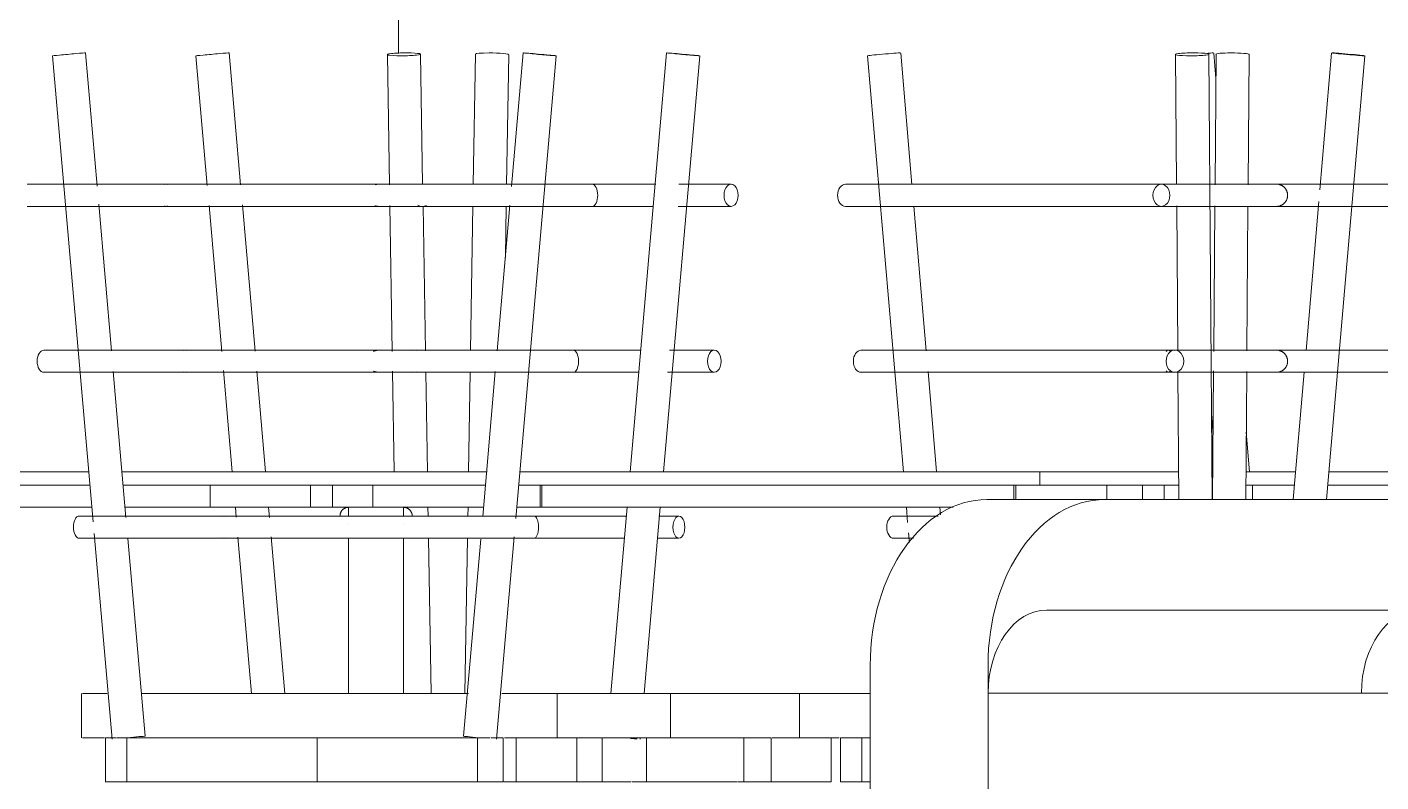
# Model space of a CAD drawing. Header units: millimetres. Extents: x -50556 to 48757, y -10837 to 15500.
# Drawn here: x -4970 to -3746, y 470 to 1152 of the extents above; entities that cross this region are included whole.
import ezdxf

# ---------------------------------------------------------------- set-up
doc = ezdxf.new("R2010")
doc.units = ezdxf.units.MM
for name, color, linetype, lineweight in [('A-GENM', 13, 'Continuous', 9), ('I-FURN-PNLS', 30, 'Continuous', 9), ('I-WALL', 2, 'Continuous', 9)]:
    doc.layers.add(name, color=color, linetype=linetype, lineweight=lineweight)

# ---------------------------------------------------------------- blocks, each defined once
blk = doc.blocks.new('Table Dining 4 Seater-Circular - 1200 mm dia-V8-Section 3')
at = {"layer": 'I-FURN-PNLS'}
for p, q in [((-4906.6, 1008.2), (-4917.1, 1128.7)), ((-4776.9, 1009.5), (-4787.3, 1128.7)), ((-4521.5, 1128.7), (-4532, 1008)), ((-4391.7, 1128.7), (-4424.7, 750)), ((-3931.6, 1127.2), (-3930.7, 1010.5)), ((-3898.6, 725), (-3901.6, 1127.5)), ((-3895, 1127.5), (-3895.9, 1009.5)), ((-3865.9, 1009.4), (-3865.1, 1127.2)), ((-4946.9, 1126.1), (-4910.2, 704.8)), ((-4817.2, 1126.1), (-4807, 1008.7)), ((-4528, 707.9), (-4491.6, 1126.1)), ((-4394.6, 750), (-4361.8, 1126.1)), ((-3900.6, 1010), (-3895.7, 1010)), ((-4893.6, 859.3), (-4905.1, 991.9)), ((-4805.4, 990.9), (-4793.9, 858.7)), ((-4763.8, 859), (-4775.3, 991.3)), ((-4533.5, 991), (-4545, 859.3)), ((-3930.5, 990.5), (-3929.6, 859.9)), ((-3896.1, 990.5), (-3897.1, 858.8)), ((-3867.1, 859.4), (-3866.1, 989.5)), ((-4880.5, 708.8), (-4892, 840.7)), ((-4792.4, 841.7), (-4784.4, 750)), ((-4754.3, 750), (-4762.2, 841)), ((-4546.6, 840.6), (-4558, 709.7)), ((-4389.5, 840), (-4390.9, 840)), ((-3929.4, 840.1), (-3928.6, 725)), ((-3897.2, 841.2), (-3898.1, 725)), ((-3868.1, 725), (-3867.2, 840.6)), ((-5254.4, 750), (-4914.6, 750)), ((-4884.4, 750), (-4705.7, 750)), ((-4705.7, 750), (-4554.1, 750)), ((-4524.3, 750), (-4055.4, 750)), ((-4054.4, 738), (-4054.4, 750)), ((-4913.5, 738), (-5254.4, 738)), ((-4705.7, 738), (-4883.4, 738)), ((-4804.4, 738), (-4804.4, 718)), ((-4713.8, 718), (-4713.8, 738)), ((-4555.1, 738), (-4705.7, 738)), ((-4693.9, 718), (-4693.9, 738)), ((-4657.2, 738), (-4657.2, 718)), ((-4055.4, 738), (-4525.3, 738)), ((-4506.1, 738), (-4506.1, 718)), ((-4504.4, 718), (-4504.4, 738)), ((-4077.9, 725), (-4077.9, 738)), ((-4076, 725), (-4076, 738)), ((-4911.1, 718), (-5232.6, 718)), ((-4803.2, 718), (-4881.3, 718)), ((-4714.3, 718), (-4804.4, 718)), ((-4791.9, 710), (-4780.6, 710)), ((-4781.6, 718), (-4780.8, 709.1)), ((-4750.7, 708.7), (-4751.5, 718)), ((-4693.9, 718), (-4713.8, 718)), ((-4657.2, 718), (-4693.9, 718)), ((-4679.3, 718), (-4679.3, 710)), ((-4557.8, 718), (-4657.2, 718)), ((-4629.5, 709.9), (-4629.5, 718)), ((-4506.1, 718), (-4526.4, 718)), ((-4132.7, 718), (-4506.1, 718)), ((-4427.5, 718), (-4442.2, 549.7)), ((-4412.1, 549.7), (-4397.4, 718)), ((-4679.2, 702.6), (-4679.3, 702.6)), ((-4629.5, 702.6), (-4629.5, 702.6)), ((-4909.3, 694.3), (-4893.1, 508.4)), ((-4863.2, 511), (-4878.8, 689.8)), ((-4779.3, 690), (-4791.9, 690)), ((-4779.3, 691), (-4766.9, 549.7)), ((-4736.8, 549.7), (-4749.2, 691.3)), ((-4679.3, 690), (-4679.3, 549.7)), ((-4629.5, 549.7), (-4629.5, 690)), ((-4559.8, 689.2), (-4575.3, 511)), ((-4545.4, 508.4), (-4529.5, 691.4)), ((-4920.7, 549.7), (-4920.7, 509.7)), ((-4919.9, 549.7), (-4897.5, 549.7)), ((-4866.8, 549.7), (-4570.8, 549.7)), ((-4540.7, 549.7), (-4491.5, 549.7)), ((-4491.5, 549.7), (-4490.7, 549.7)), ((-4491.1, 549.7), (-4388.9, 549.7)), ((-4490.7, 509.7), (-4490.7, 549.7)), ((-4388.9, 549.7), (-4388.1, 549.7)), ((-4388.1, 509.7), (-4388.1, 549.7)), ((-4271.6, 549.7), (-4271.6, 509.7)), ((-4271.6, 549.7), (-4208.1, 549.7)), ((-4899.8, 509.7), (-4919.9, 509.7)), ((-4898.9, 509.7), (-4889.7, 509.7)), ((-4898.9, 469.7), (-4898.9, 509.7)), ((-4889, 509.7), (-4879.6, 509.7)), ((-4879.6, 509.7), (-4858.9, 509.7)), ((-4879.6, 469.7), (-4879.6, 509.7)), ((-4578.8, 509.7), (-4860, 509.7)), ((-4707.5, 469.7), (-4707.5, 509.7)), ((-4579.7, 509.7), (-4562.6, 509.7)), ((-4562.6, 509.7), (-4551.4, 509.7)), ((-4562.6, 469.7), (-4562.6, 509.7)), ((-4550.7, 509.7), (-4539.6, 509.7)), ((-4539.6, 469.7), (-4539.6, 509.7)), ((-4491.5, 509.7), (-4538.4, 509.7)), ((-4527.7, 469.7), (-4527.7, 509.7)), ((-4490.7, 509.7), (-4491.5, 509.7)), ((-4476.5, 509.7), (-4491.1, 509.7)), ((-4477.4, 509.7), (-4472.9, 509.7)), ((-4472.9, 509.7), (-4449.9, 509.7)), ((-4472.9, 509.7), (-4472.9, 469.7)), ((-4449.9, 509.7), (-4449.9, 469.7)), ((-4388.9, 509.7), (-4449.3, 509.7)), ((-4415.7, 508.4), (-4415.6, 509.7)), ((-4409.8, 509.7), (-4409.8, 469.7)), ((-4388.1, 509.7), (-4388.9, 509.7)), ((-4235.6, 509.7), (-4271.6, 509.7)), ((-4234.5, 509.7), (-4215.2, 509.7)), ((-4234.5, 469.7), (-4234.5, 509.7)), ((-4215.2, 509.7), (-4210.8, 509.7)), ((-4215.2, 469.7), (-4215.2, 509.7)), ((-4208.1, 509.7), (-4211, 509.7)), ((-4889.5, 469.7), (-4898.9, 469.7)), ((-4879.6, 469.7), (-4889.5, 469.7)), ((-4707.5, 469.7), (-4879.6, 469.7)), ((-4562.6, 469.7), (-4707.5, 469.7)), ((-4550.9, 469.7), (-4562.6, 469.7)), ((-4539.6, 469.7), (-4550.9, 469.7)), ((-4539, 469.7), (-4537.5, 469.7)), ((-4527.7, 469.7), (-4537.6, 469.7)), ((-4472.9, 469.7), (-4527.7, 469.7)), ((-4461.2, 469.7), (-4472.9, 469.7)), ((-4449.9, 469.7), (-4461.2, 469.7)), ((-4423.8, 469.7), (-4449.9, 469.7)), ((-4422.8, 469.7), (-4419.6, 469.7)), ((-4409.8, 469.7), (-4419.7, 469.7)), ((-4224.7, 469.7), (-4234.5, 469.7)), ((-4215.2, 469.7), (-4224.7, 469.7)), ((-4207.7, 469.7), (-4215.2, 469.7))]:
    blk.add_line(p, q, dxfattribs=at)
at = {"layer": 'I-FURN-PNLS', "flags": 128}
for points in [[(-4459, 1010), (-4474.6, 1010), (-4490.6, 1010), (-4506.9, 1010), (-4523.4, 1010), (-4540.3, 1010), (-4557.3, 1010), (-4574.6, 1010), (-4592, 1010), (-4609.6, 1010), (-4627.3, 1010), (-4645.1, 1010), (-4662.9, 1010), (-4680.8, 1010), (-4698.7, 1010), (-4716.5, 1010), (-4734.3, 1010), (-4752, 1010), (-4769.6, 1010), (-4787.1, 1010), (-4804.4, 1010), (-4821.5, 1010), (-4838.4, 1010), (-4855, 1010), (-4871.4, 1010), (-4887.5, 1010), (-4903.2, 1010), (-4918.6, 1010), (-4933.6, 1010), (-4948.2, 1010), (-4962.4, 1010), (-4969.9, 1010)], [(-4844.3, 1010), (-4828.7, 1010), (-4812.7, 1010), (-4797.7, 1010)], [(-4778.2, 1010), (-4763, 1010), (-4746, 1010), (-4728.7, 1010), (-4711.3, 1010), (-4693.7, 1010), (-4676, 1010), (-4658.2, 1010), (-4640.4, 1010), (-4622.5, 1010), (-4604.7, 1010), (-4586.8, 1010), (-4569, 1010), (-4551.3, 1010), (-4533.7, 1010), (-4531.6, 1010)], [(-4501.9, 1010), (-4498.9, 1010), (-4481.8, 1010), (-4464.9, 1010), (-4448.3, 1010), (-4431.9, 1010), (-4415.8, 1010), (-4401.6, 1010)], [(-4380.7, 1010), (-4369.7, 1010), (-4355.1, 1010), (-4340.9, 1010), (-4333.4, 1010)], [(-3840.3, 1010), (-3840.7, 1010), (-3841.7, 1010), (-3843.5, 1010), (-3846, 1010), (-3849.2, 1010), (-3853.1, 1010), (-3857.7, 1010), (-3863, 1010), (-3869, 1010), (-3875.6, 1010), (-3882.9, 1010), (-3890.8, 1010), (-3899.4, 1010), (-3908.6, 1010), (-3918.4, 1010), (-3928.8, 1010), (-3939.7, 1010), (-3944.4, 1010)], [(-3882.3, 1010), (-3876.5, 1010), (-3869.8, 1010), (-3863.8, 1010), (-3858.4, 1010), (-3853.7, 1010), (-3849.7, 1010), (-3846.4, 1010), (-3843.8, 1010), (-3841.9, 1010), (-3840.8, 1010), (-3840.3, 1010), (-3840.3, 1010)], [(-3840.3, 1010), (-3839.9, 1010), (-3839.5, 1010), (-3839.1, 1009.9), (-3838.7, 1009.9), (-3838.3, 1009.8), (-3837.9, 1009.7), (-3837.5, 1009.6), (-3837.2, 1009.5), (-3836.8, 1009.4), (-3836.4, 1009.2), (-3836.1, 1009), (-3835.7, 1008.9), (-3835.3, 1008.7), (-3835, 1008.5), (-3834.7, 1008.3), (-3834.3, 1008), (-3834, 1007.8), (-3833.7, 1007.5), (-3833.4, 1007.2), (-3833.1, 1007), (-3832.9, 1006.7), (-3832.6, 1006.4), (-3832.4, 1006.1), (-3832.1, 1005.7), (-3831.9, 1005.4), (-3831.7, 1005.1), (-3831.5, 1004.7), (-3831.3, 1004.4), (-3831.1, 1004), (-3831, 1003.6), (-3830.9, 1003.2), (-3830.7, 1002.9), (-3830.6, 1002.5), (-3830.5, 1002.1), (-3830.5, 1001.7), (-3830.4, 1001.3), (-3830.4, 1000.9), (-3830.3, 1000.5), (-3830.3, 1000.1), (-3830.3, 1000)], [(-3830.3, 1000), (-3830.3, 999.6), (-3830.3, 999.2), (-3830.4, 998.8), (-3830.4, 998.4), (-3830.5, 998), (-3830.6, 997.6), (-3830.7, 997.2), (-3830.8, 996.9), (-3831, 996.5), (-3831.1, 996.1), (-3831.3, 995.7), (-3831.4, 995.4), (-3831.6, 995), (-3831.8, 994.7), (-3832.1, 994.4), (-3832.3, 994), (-3832.5, 993.7), (-3832.8, 993.4), (-3833.1, 993.1), (-3833.3, 992.8), (-3833.6, 992.6), (-3833.9, 992.3), (-3834.3, 992), (-3834.6, 991.8), (-3834.9, 991.6), (-3835.3, 991.4), (-3835.6, 991.2), (-3836, 991), (-3836.3, 990.8), (-3836.7, 990.7), (-3837.1, 990.5), (-3837.4, 990.4), (-3837.8, 990.3), (-3838.2, 990.2), (-3838.6, 990.1), (-3839, 990.1), (-3839.4, 990), (-3839.8, 990), (-3840.2, 990), (-3840.3, 990)], [(-4969.9, 990), (-4956, 990), (-4941.6, 990), (-4926.8, 990), (-4911.6, 990), (-4896.1, 990), (-4880.2, 990), (-4864, 990), (-4847.5, 990), (-4830.7, 990), (-4813.7, 990), (-4796.5, 990), (-4779.1, 990), (-4761.6, 990), (-4743.9, 990), (-4726.2, 990), (-4708.4, 990), (-4690.5, 990), (-4672.6, 990), (-4654.7, 990), (-4636.9, 990), (-4619.2, 990), (-4601.5, 990), (-4584, 990), (-4566.7, 990), (-4549.5, 990), (-4532.6, 990), (-4515.8, 990), (-4499.4, 990), (-4483.3, 990), (-4467.4, 990), (-4459, 990)], [(-4797.2, 990), (-4803.9, 990), (-4820.1, 990), (-4835.9, 990), (-4844.3, 990)], [(-4533.3, 990), (-4541.7, 990), (-4559.4, 990), (-4577.1, 990), (-4594.9, 990), (-4612.8, 990), (-4630.7, 990), (-4648.6, 990), (-4666.4, 990), (-4684.1, 990), (-4701.8, 990), (-4719.3, 990), (-4736.6, 990), (-4753.8, 990), (-4770.7, 990), (-4776, 990)], [(-4403.6, 990), (-4407.2, 990), (-4423.1, 990), (-4439.3, 990), (-4455.8, 990), (-4472.6, 990), (-4489.6, 990), (-4503.7, 990)], [(-4333.4, 990), (-4347.3, 990), (-4361.7, 990), (-4376.5, 990), (-4381.4, 990)], [(-3944.4, 990), (-3933.2, 990), (-3922.6, 990), (-3912.6, 990), (-3903.1, 990), (-3894.3, 990), (-3886.1, 990), (-3878.5, 990), (-3871.6, 990), (-3865.4, 990), (-3859.8, 990), (-3854.9, 990), (-3850.7, 990), (-3847.3, 990), (-3844.5, 990), (-3842.4, 990), (-3841, 990), (-3840.4, 990), (-3840.3, 990)], [(-3895.8, 990), (-3899.4, 990), (-3900.6, 990)], [(-3840.3, 990), (-3840.7, 990), (-3841.7, 990), (-3843.5, 990), (-3846, 990), (-3849.2, 990), (-3853.1, 990), (-3857.7, 990), (-3863, 990), (-3869, 990), (-3875.6, 990), (-3881.7, 990)], [(-4476, 860), (-4492.1, 860), (-4508.4, 860), (-4525, 860), (-4541.8, 860), (-4558.9, 860), (-4576.2, 860), (-4593.6, 860), (-4611.2, 860), (-4628.9, 860), (-4646.7, 860), (-4664.5, 860), (-4682.4, 860), (-4700.3, 860), (-4718.1, 860), (-4735.9, 860), (-4753.6, 860), (-4771.2, 860), (-4788.7, 860), (-4806, 860), (-4823.1, 860), (-4839.9, 860), (-4856.5, 860), (-4872.9, 860), (-4888.9, 860), (-4904.6, 860), (-4920, 860), (-4934.9, 860), (-4949.5, 860), (-4954.7, 860)], [(-4827.3, 860), (-4811.2, 860), (-4794.9, 860), (-4790.4, 860)], [(-4764.4, 860), (-4761.5, 860), (-4744.4, 860), (-4727.1, 860), (-4709.7, 860), (-4692.1, 860), (-4674.4, 860), (-4656.6, 860), (-4638.8, 860), (-4620.9, 860), (-4603, 860), (-4585.2, 860), (-4567.4, 860), (-4549.7, 860), (-4544.7, 860)], [(-4514.6, 860), (-4497.3, 860), (-4480.2, 860), (-4463.4, 860), (-4446.8, 860), (-4430.4, 860), (-4414.9, 860)], [(-4389.2, 860), (-4383.3, 860), (-4368.4, 860), (-4353.8, 860), (-4348.6, 860)], [(-3840.3, 860), (-3840.7, 860), (-3841.7, 860), (-3843.5, 860), (-3846, 860), (-3849.2, 860), (-3853.1, 860), (-3857.7, 860), (-3863, 860), (-3869, 860), (-3875.6, 860), (-3882.9, 860), (-3890.8, 860), (-3899.4, 860), (-3908.6, 860), (-3918.4, 860), (-3928.8, 860), (-3932.2, 860)], [(-3877.6, 860), (-3875.9, 860), (-3869.2, 860), (-3863.2, 860), (-3857.9, 860), (-3853.3, 860), (-3849.4, 860), (-3846.1, 860), (-3843.6, 860), (-3841.8, 860), (-3840.7, 860), (-3840.3, 860)], [(-3840.3, 860), (-3839.9, 860), (-3839.5, 860), (-3839.1, 859.9), (-3838.7, 859.9), (-3838.3, 859.8), (-3837.9, 859.7), (-3837.5, 859.6), (-3837.2, 859.5), (-3836.8, 859.4), (-3836.4, 859.2), (-3836.1, 859), (-3835.7, 858.9), (-3835.3, 858.7), (-3835, 858.5), (-3834.7, 858.3), (-3834.3, 858), (-3834, 857.8), (-3833.7, 857.5), (-3833.4, 857.2), (-3833.1, 857), (-3832.9, 856.7), (-3832.6, 856.4), (-3832.4, 856.1), (-3832.1, 855.7), (-3831.9, 855.4), (-3831.7, 855.1), (-3831.5, 854.7), (-3831.3, 854.4), (-3831.1, 854), (-3831, 853.6), (-3830.9, 853.2), (-3830.7, 852.9), (-3830.6, 852.5), (-3830.5, 852.1), (-3830.5, 851.7), (-3830.4, 851.3), (-3830.4, 850.9), (-3830.3, 850.5), (-3830.3, 850.1), (-3830.3, 850)], [(-3830.3, 850), (-3830.3, 849.6), (-3830.3, 849.2), (-3830.4, 848.8), (-3830.4, 848.4), (-3830.5, 848), (-3830.6, 847.6), (-3830.7, 847.2), (-3830.8, 846.9), (-3831, 846.5), (-3831.1, 846.1), (-3831.3, 845.7), (-3831.4, 845.4), (-3831.6, 845), (-3831.8, 844.7), (-3832.1, 844.4), (-3832.3, 844), (-3832.5, 843.7), (-3832.8, 843.4), (-3833.1, 843.1), (-3833.3, 842.8), (-3833.6, 842.6), (-3833.9, 842.3), (-3834.3, 842), (-3834.6, 841.8), (-3834.9, 841.6), (-3835.3, 841.4), (-3835.6, 841.2), (-3836, 841), (-3836.3, 840.8), (-3836.7, 840.7), (-3837.1, 840.5), (-3837.4, 840.4), (-3837.8, 840.3), (-3838.2, 840.2), (-3838.6, 840.1), (-3839, 840.1), (-3839.4, 840), (-3839.8, 840), (-3840.2, 840), (-3840.3, 840)], [(-4954.7, 840), (-4940.3, 840), (-4925.4, 840), (-4910.2, 840), (-4894.6, 840), (-4878.7, 840), (-4862.5, 840), (-4846, 840), (-4829.2, 840), (-4812.2, 840), (-4795, 840), (-4777.6, 840), (-4760, 840), (-4742.3, 840), (-4724.6, 840), (-4706.7, 840), (-4688.9, 840), (-4671, 840), (-4653.1, 840), (-4635.3, 840), (-4617.6, 840), (-4599.9, 840), (-4582.4, 840), (-4565.1, 840), (-4548, 840), (-4531, 840), (-4514.3, 840), (-4497.9, 840), (-4481.8, 840), (-4476, 840)], [(-4789, 840), (-4805.4, 840), (-4821.5, 840), (-4827.3, 840)], [(-4546.4, 840), (-4561, 840), (-4578.7, 840), (-4596.6, 840), (-4614.4, 840), (-4632.3, 840), (-4650.2, 840), (-4668, 840), (-4685.7, 840), (-4703.4, 840), (-4720.9, 840), (-4738.2, 840), (-4755.3, 840), (-4762.2, 840)], [(-4416.6, 840), (-4424.6, 840), (-4440.8, 840), (-4457.3, 840), (-4474.1, 840), (-4491.1, 840), (-4508.4, 840), (-4516.6, 840)], [(-4348.6, 840), (-4363, 840), (-4377.9, 840), (-4389, 840)], [(-3932.2, 840), (-3921.7, 840), (-3911.7, 840), (-3902.3, 840), (-3893.5, 840), (-3885.4, 840), (-3877.9, 840), (-3871, 840), (-3864.8, 840), (-3859.3, 840), (-3854.5, 840), (-3850.4, 840), (-3847, 840), (-3844.3, 840), (-3842.2, 840), (-3840.9, 840), (-3840.3, 840), (-3840.3, 840)], [(-3840.3, 840), (-3840.7, 840), (-3841.7, 840), (-3843.5, 840), (-3846, 840), (-3849.2, 840), (-3853.1, 840), (-3857.7, 840), (-3863, 840), (-3869, 840), (-3875.6, 840), (-3877, 840)], [(-4511.4, 710), (-4528, 710), (-4544.9, 710), (-4562, 710), (-4579.3, 710), (-4596.8, 710), (-4614.4, 710), (-4632.1, 710), (-4649.9, 710), (-4667.8, 710), (-4685.6, 710), (-4703.5, 710), (-4721.4, 710), (-4739.1, 710), (-4756.8, 710), (-4774.4, 710), (-4791.8, 710), (-4809.1, 710), (-4826.1, 710), (-4843, 710), (-4859.5, 710), (-4875.8, 710), (-4891.8, 710), (-4907.4, 710), (-4922.7, 710)], [(-4750.9, 710), (-4741.3, 710), (-4724, 710), (-4706.5, 710), (-4688.9, 710), (-4686, 710)], [(-4687, 709.9), (-4687, 710.2), (-4687, 710.5), (-4687, 710.8), (-4686.9, 711.1), (-4686.9, 711.4), (-4686.8, 711.7), (-4686.8, 712), (-4686.7, 712.3), (-4686.6, 712.6), (-4686.5, 712.9), (-4686.4, 713.2), (-4686.3, 713.5), (-4686.1, 713.8), (-4686, 714), (-4685.8, 714.3), (-4685.7, 714.6), (-4685.5, 714.8), (-4685.3, 715.1), (-4685.1, 715.3), (-4684.9, 715.5), (-4684.7, 715.8), (-4684.5, 716), (-4684.2, 716.2), (-4684, 716.4), (-4683.8, 716.6), (-4683.5, 716.7), (-4683.2, 716.9), (-4683, 717), (-4682.7, 717.2), (-4682.4, 717.3), (-4682.1, 717.4), (-4681.8, 717.6), (-4681.6, 717.7), (-4681.3, 717.7), (-4681, 717.8), (-4680.7, 717.9), (-4680.3, 717.9), (-4680, 718)], [(-4679.2, 718), (-4679.3, 718), (-4679.3, 718)], [(-4629.6, 718), (-4629.6, 718), (-4629.5, 718), (-4629.5, 718)], [(-4629.5, 718), (-4629.5, 718), (-4629.6, 718), (-4629.6, 718)], [(-4628.9, 718), (-4628.6, 717.9), (-4628.3, 717.9), (-4628, 717.8), (-4627.7, 717.8), (-4627.4, 717.7), (-4627.1, 717.6), (-4626.8, 717.5), (-4626.5, 717.4), (-4626.2, 717.3), (-4626, 717.1), (-4625.7, 717), (-4625.4, 716.8), (-4625.2, 716.7), (-4624.9, 716.5), (-4624.7, 716.3), (-4624.4, 716.1), (-4624.2, 715.9), (-4624, 715.7), (-4623.8, 715.4), (-4623.6, 715.2), (-4623.4, 715), (-4623.2, 714.7), (-4623, 714.4), (-4622.9, 714.2), (-4622.7, 713.9), (-4622.6, 713.6), (-4622.4, 713.4), (-4622.3, 713.1), (-4622.2, 712.8), (-4622.1, 712.5), (-4622, 712.2), (-4622, 711.9), (-4621.9, 711.6), (-4621.9, 711.3), (-4621.8, 711), (-4621.8, 710.7), (-4621.8, 710.4), (-4621.8, 710), (-4621.8, 709.7)], [(-4624.3, 710), (-4617.7, 710), (-4599.8, 710), (-4581.9, 710), (-4564.2, 710), (-4557.7, 710)], [(-4527.9, 710), (-4511.5, 710), (-4494.2, 710), (-4477.2, 710), (-4460.3, 710), (-4443.8, 710), (-4428, 710)], [(-4398.7, 710), (-4395.9, 710), (-4380.6, 710)], [(-4922.7, 690), (-4907.4, 690), (-4891.8, 690), (-4875.8, 690), (-4859.5, 690), (-4842.9, 690), (-4826.1, 690), (-4809.1, 690), (-4791.8, 690), (-4774.4, 690), (-4756.8, 690), (-4739.1, 690), (-4721.3, 690), (-4703.5, 690), (-4685.6, 690), (-4667.7, 690), (-4649.9, 690), (-4632.1, 690), (-4614.4, 690), (-4596.8, 690), (-4579.3, 690), (-4562, 690), (-4544.9, 690), (-4528, 690), (-4511.4, 690)], [(-4686.4, 690), (-4688.9, 690), (-4706.6, 690), (-4724, 690), (-4741.3, 690), (-4749.1, 690)], [(-4429.7, 690), (-4443.8, 690), (-4460.4, 690), (-4477.2, 690), (-4494.2, 690), (-4511.4, 690)], [(-4380.6, 690), (-4395.9, 690), (-4400.1, 690)]]:
    blk.add_lwpolyline(points, dxfattribs=at)
at = {"layer": 'I-FURN-PNLS'}
for centre, major_axis, ratio, start_param, end_param in [((-4932, 1127.4), (14.9, 1.3), 0.007452, 0.085278, 3.226871), ((-4932, 1127.4), (14.9, 1.3), 0.007452, 0, 0.085278), ((-4802.2, 1127.4), (14.9, 1.3), 0.007452, 0.085278, 3.226871), ((-4802.2, 1127.4), (14.9, 1.3), 0.007452, 0, 0.085278), ((-4506.5, 1127.4), (-14.9, 1.3), 0.007452, 6.197907, 9.3395), ((-4506.5, 1127.4), (-14.9, 1.3), 0.007452, 3.318114, 5.936108), ((-4376.8, 1127.4), (-14.9, 1.3), 0.007452, 6.197907, 9.3395), ((-4376.8, 1127.4), (-14.9, 1.3), 0.007452, 3.318114, 5.936108), ((-3916.6, 1127.4), (15, 0.1), 0.086837, 1.484868, 4.626461), ((-3916.6, 1127.4), (15, 0.1), 0.086837, 4.626461, 7.768054), ((-3880.1, 1127.4), (-15, 0.1), 0.086837, 4.798317, 6.369113), ((-3880.1, 1127.4), (-15, 0.1), 0.086837, 3.141593, 4.798317), ((-4506.5, 1127.4), (-14.9, 1.3), 0.007452, 3.056314, 3.141593), ((-4376.8, 1127.4), (-14.9, 1.3), 0.007452, 3.056314, 3.141593), ((-4844.3, 1000), (0, 10), 0.50144, 6.021386, 6.544985), ((-4459, 1000), (0, 10), 0.50144, 4.712389, 6.283185), ((-4333.4, 1000), (0, 10), 0.641512, 4.712389, 7.853982), ((-3944.4, 1000), (0, 10), 0.767113, 4.712389, 7.853982), ((-4459, 1000), (0, 10), 0.50144, 3.141593, 4.712389), ((-4333.4, 1000), (0, 10), 0.641512, 1.570796, 4.712389), ((-3944.4, 1000), (0, 10), 0.767113, 1.570796, 4.712389), ((-4844.3, 1000), (0, 10), 0.50144, 2.879793, 3.403392), ((-4954.7, 850), (0, 10), 0.607441, 0, 1.570796), ((-4827.3, 850), (0, 10), 0.463224, 6.021386, 6.544985), ((-4476, 850), (0, 10), 0.463224, 4.712389, 6.283185), ((-4348.6, 850), (0, 10), 0.607441, 4.712389, 7.853982), ((-3932.2, 850), (0, 10), 0.794365, 4.712389, 7.853982), ((-4954.7, 850), (0, 10), 0.607441, 1.570796, 3.141593), ((-4476, 850), (0, 10), 0.463224, 3.141593, 4.712389), ((-4348.6, 850), (0, 10), 0.607441, 1.570796, 4.712389), ((-3932.2, 850), (0, 10), 0.794365, 1.570796, 4.712389), ((-4827.3, 850), (0, 10), 0.463224, 2.879793, 3.403392), ((-4922.7, 700), (0, 10), 0.535896, 0, 1.570796), ((-4791.9, 700), (0, 10), 0.38422, 6.021386, 6.544985), ((-4511.4, 700), (0, 10), 0.38422, 4.712389, 6.283185), ((-4380.6, 700), (0, 10), 0.535896, 4.712389, 7.853982), ((-4922.7, 700), (0, 10), 0.535896, 1.570796, 3.141593), ((-4511.4, 700), (0, 10), 0.38422, 3.141593, 4.712389), ((-4380.6, 700), (0, 10), 0.535896, 1.570796, 4.712389), ((-4791.9, 700), (0, 10), 0.38422, 2.879793, 3.403392), ((-4878.2, 509.7), (14.9, 1.3), 0.007452, 0.085278, 1.656075), ((-4878.2, 509.7), (14.9, 1.3), 0.007452, 0, 0.085278), ((-4560.4, 509.7), (-14.9, 1.3), 0.007452, 6.197907, 7.768703), ((-4430.6, 509.7), (-14.9, 1.3), 0.007452, 2.009117, 2.532715)]:
    blk.add_ellipse(centre, major_axis=major_axis, ratio=ratio, start_param=start_param, end_param=end_param, dxfattribs=at)
blk = doc.blocks.new('Table Dining 4 Seater-Circular - 1200 mm dia-V9-Section 3')
at = {"layer": 'I-FURN-PNLS'}
for p, q in [((-4644.2, 1127.1), (-4642.2, 1009.4)), ((-4612.3, 1009.9), (-4614.2, 1127.6)), ((-4564.5, 1127.6), (-4566.5, 1010)), ((-4536.5, 1009.8), (-4534.5, 1127.1)), ((-4210, 1126.1), (-4177.7, 750)), ((-4169.9, 1009.6), (-4180.1, 1128.6)), ((-3895.2, 1105.7), (-3897.1, 1128.6)), ((-3790.5, 1128.6), (-3801.1, 1005)), ((-3795.1, 725), (-3760.6, 1126.1)), ((-4536.7, 1010), (-4531.6, 1010)), ((-3802, 994.3), (-3813.6, 859.7)), ((-4641.9, 990.8), (-4639.8, 858.9)), ((-4609.8, 859.5), (-4611.9, 990.3)), ((-4566.8, 990.3), (-4568.9, 859.8)), ((-4537.5, 943.9), (-4536.8, 990.2)), ((-4533.3, 990), (-4537, 990)), ((-4157, 859.4), (-4168.2, 990.1)), ((-3900.8, 990), (-3895.8, 990)), ((-3938.1, 860), (-3929.3, 860)), ((-3896.8, 860), (-3899.6, 860)), ((-4639.5, 841.1), (-4638, 750)), ((-4608, 750), (-4609.5, 840.5)), ((-4569.2, 840.2), (-4570.7, 750)), ((-4147.6, 750), (-4155.4, 840.6)), ((-3899.5, 840), (-3897, 840)), ((-3815.3, 840.1), (-3825.2, 725)), ((-3899.2, 802.3), (-3897.6, 783.5)), ((-3864.6, 750), (-3867.7, 785.8)), ((-4055.8, 750), (-3955.7, 750)), ((-3955.7, 750), (-3928.7, 750)), ((-3867.9, 750), (-3822.9, 750)), ((-3793.2, 750), (-3657.1, 750)), ((-3955.7, 738), (-4055.8, 738)), ((-3993.8, 738), (-3993.8, 725)), ((-3961.6, 725), (-3961.6, 738)), ((-3928.6, 738), (-3955.7, 738)), ((-3941.9, 725), (-3941.9, 738)), ((-3824, 738), (-3868, 738)), ((-3861.9, 738), (-3861.9, 725)), ((-3657.1, 738), (-3794.2, 738)), ((-4607.4, 709.8), (-4607.5, 718)), ((-4571.2, 718), (-4571.4, 709.8)), ((-4174.9, 718), (-4173.8, 704.2)), ((-4144.2, 711.2), (-4144.8, 718)), ((-4604.7, 549.7), (-4607, 690)), ((-4571.7, 690), (-4574, 549.7)), ((-4173, 695), (-4172.2, 686.1)), ((-4388.6, 549.7), (-4270.4, 549.7)), ((-4325, 509.7), (-4388.6, 509.7)), ((-4325.1, 509.7), (-4321.9, 509.7)), ((-4321.9, 509.7), (-4297.1, 509.7)), ((-4321.9, 509.7), (-4321.9, 469.7)), ((-4297.1, 509.7), (-4297.1, 469.7)), ((-4270.4, 509.7), (-4296.2, 509.7)), ((-4243, 509.7), (-4243, 469.7)), ((-4330.5, 469.7), (-4409.8, 469.7)), ((-4332.3, 469.7), (-4329.2, 469.7)), ((-4327.9, 469.7), (-4329.1, 469.7)), ((-4321.9, 469.7), (-4327.4, 469.7)), ((-4309.7, 469.7), (-4321.9, 469.7)), ((-4297.1, 469.7), (-4309.7, 469.7)), ((-4243, 469.7), (-4297.1, 469.7))]:
    blk.add_line(p, q, dxfattribs=at)
at = {"layer": 'I-FURN-PNLS', "flags": 128}
for points in [[(-4655.3, 1009.5), (-4654.9, 1009.6), (-4654.5, 1009.7), (-4654.1, 1009.8), (-4653.7, 1009.9), (-4653.3, 1009.9), (-4652.9, 1010), (-4652.5, 1010), (-4652.1, 1010), (-4652, 1010)], [(-4612.6, 1010), (-4619.6, 1010), (-4625.9, 1010), (-4631.6, 1010), (-4636.6, 1010), (-4640.9, 1010), (-4644.5, 1010), (-4647.4, 1010), (-4649.6, 1010), (-4651.1, 1010), (-4651.9, 1010), (-4652, 1010)], [(-4652, 1010), (-4651.7, 1010), (-4650.6, 1010), (-4648.8, 1010), (-4646.3, 1010), (-4643.1, 1010)], [(-4612.5, 1010), (-4609.4, 1010), (-4601.5, 1010), (-4592.9, 1010), (-4583.7, 1010), (-4573.9, 1010), (-4563.6, 1010), (-4552.6, 1010)], [(-3930.5, 1010), (-3935.1, 1010), (-3952.9, 1010), (-3970.7, 1010), (-3988.3, 1010), (-4005.9, 1010), (-4023.3, 1010), (-4040.5, 1010), (-4057.4, 1010), (-4074.2, 1010), (-4090.7, 1010), (-4106.9, 1010), (-4122.8, 1010), (-4138.3, 1010), (-4153.5, 1010), (-4168.3, 1010), (-4182.7, 1010), (-4196.6, 1010), (-4210.1, 1010), (-4223.1, 1010), (-4230, 1010)], [(-3956.1, 1010), (-3939.6, 1010), (-3930.5, 1010)], [(-3895.7, 1010), (-3899.3, 1010), (-3900.9, 1010)], [(-3866.1, 1010), (-3853.9, 1010), (-3836.3, 1010), (-3818.6, 1010), (-3800.7, 1010)], [(-3726.1, 1010), (-3742.6, 1010), (-3759.3, 1010), (-3776.2, 1010), (-3793.4, 1010), (-3810.8, 1010), (-3828.3, 1010), (-3845.9, 1010), (-3863.7, 1010), (-3866.1, 1010)], [(-3771.1, 1010), (-3765, 1010), (-3747.1, 1010), (-3729.3, 1010), (-3711.5, 1010), (-3693.9, 1010), (-3676.3, 1010), (-3659, 1010)], [(-4652, 990), (-4652.4, 990), (-4652.8, 990), (-4653.2, 990.1), (-4653.6, 990.1), (-4654, 990.2), (-4654.4, 990.3), (-4654.8, 990.4), (-4655.2, 990.5), (-4655.5, 990.6)], [(-4641.7, 990), (-4643.3, 990), (-4646.4, 990), (-4648.9, 990), (-4650.6, 990), (-4651.7, 990), (-4652, 990)], [(-4652, 990), (-4651.7, 990), (-4650.6, 990), (-4648.8, 990), (-4646.3, 990), (-4643.1, 990), (-4639.2, 990), (-4634.6, 990), (-4629.3, 990), (-4623.4, 990), (-4616.7, 990), (-4612.6, 990)], [(-4555.1, 990), (-4564, 990), (-4574.3, 990), (-4584.1, 990), (-4593.3, 990), (-4601.8, 990), (-4609.7, 990), (-4612.2, 990)], [(-4230, 990), (-4217.2, 990), (-4204, 990), (-4190.3, 990), (-4176.2, 990), (-4161.6, 990), (-4146.6, 990), (-4131.3, 990), (-4115.6, 990), (-4099.5, 990), (-4083.2, 990), (-4066.6, 990), (-4049.7, 990), (-4032.6, 990), (-4015.3, 990), (-3997.9, 990), (-3980.3, 990), (-3962.6, 990), (-3944.8, 990), (-3930.3, 990)], [(-3930.6, 990), (-3947.2, 990), (-3956.1, 990)], [(-3802.4, 990), (-3808.9, 990), (-3826.7, 990), (-3844.4, 990), (-3862, 990), (-3866.3, 990)], [(-3866.3, 990), (-3855.5, 990), (-3837.8, 990), (-3820.3, 990), (-3802.8, 990), (-3785.5, 990), (-3768.5, 990), (-3751.6, 990), (-3735, 990), (-3726.1, 990)], [(-3658.6, 990), (-3666.9, 990), (-3684.3, 990), (-3701.9, 990), (-3719.6, 990), (-3737.4, 990), (-3755.3, 990), (-3772.5, 990)], [(-4656.7, 858.8), (-4656.4, 859), (-4656, 859.2), (-4655.6, 859.3), (-4655.3, 859.5), (-4654.9, 859.6), (-4654.5, 859.7), (-4654.1, 859.8), (-4653.7, 859.9), (-4653.3, 859.9), (-4652.9, 860), (-4652.5, 860), (-4652.1, 860), (-4652, 860)], [(-4620.2, 860), (-4626.5, 860), (-4632.1, 860), (-4637, 860), (-4641.3, 860), (-4644.8, 860), (-4647.7, 860), (-4649.8, 860), (-4651.2, 860), (-4651.9, 860), (-4652, 860)], [(-4652, 860), (-4651.7, 860), (-4650.6, 860), (-4648.8, 860), (-4646.3, 860), (-4643.1, 860), (-4639.8, 860)], [(-4609.4, 860), (-4601.5, 860), (-4592.9, 860), (-4583.7, 860), (-4573.9, 860), (-4563.6, 860), (-4562, 860)], [(-3929.3, 860), (-3936.7, 860), (-3954.5, 860), (-3972.3, 860), (-3989.9, 860), (-4007.5, 860), (-4024.8, 860), (-4042, 860), (-4059, 860), (-4075.7, 860), (-4092.2, 860), (-4108.3, 860), (-4124.2, 860), (-4139.7, 860), (-4154.9, 860), (-4169.6, 860), (-4184, 860), (-4197.9, 860), (-4211.3, 860), (-4216, 860)], [(-3867.1, 860), (-3852.3, 860), (-3834.7, 860), (-3816.9, 860), (-3813.5, 860)], [(-3744.1, 860), (-3760.8, 860), (-3777.8, 860), (-3795, 860), (-3812.3, 860), (-3829.9, 860), (-3847.5, 860), (-3865.3, 860), (-3867.1, 860)], [(-3783.7, 860), (-3781.3, 860), (-3763.4, 860), (-3745.5, 860), (-3727.7, 860), (-3709.9, 860), (-3692.3, 860), (-3674.8, 860), (-3657.9, 860)], [(-4652, 840), (-4652.4, 840), (-4652.8, 840), (-4653.2, 840.1), (-4653.6, 840.1), (-4654, 840.2), (-4654.4, 840.3), (-4654.8, 840.4), (-4655.2, 840.5), (-4655.5, 840.6), (-4655.9, 840.8), (-4656.3, 841), (-4656.6, 841.1)], [(-4639.8, 840), (-4643.6, 840), (-4646.7, 840), (-4649.1, 840), (-4650.8, 840), (-4651.8, 840), (-4652, 840)], [(-4652, 840), (-4651.7, 840), (-4650.6, 840), (-4648.8, 840), (-4646.3, 840), (-4643.1, 840), (-4639.2, 840), (-4634.6, 840), (-4629.3, 840), (-4623.4, 840), (-4620.2, 840)], [(-4562, 840), (-4564.9, 840), (-4575.2, 840), (-4585, 840), (-4594.1, 840), (-4602.6, 840), (-4609.7, 840)], [(-4216, 840), (-4202.8, 840), (-4189, 840), (-4174.9, 840), (-4160.2, 840), (-4145.2, 840), (-4129.9, 840), (-4114.1, 840), (-4098.1, 840), (-4081.7, 840), (-4065.1, 840), (-4048.2, 840), (-4031.1, 840), (-4013.8, 840), (-3996.3, 840), (-3978.7, 840), (-3961, 840), (-3943.2, 840), (-3929.2, 840)], [(-3929.2, 840), (-3932.1, 840), (-3938.1, 840)], [(-3815.2, 840), (-3828.3, 840), (-3846, 840), (-3863.6, 840), (-3867.3, 840)], [(-3867.3, 840), (-3853.9, 840), (-3836.2, 840), (-3818.7, 840), (-3801.2, 840), (-3784, 840), (-3766.9, 840), (-3750.1, 840), (-3744.1, 840)], [(-3657.9, 840), (-3668.5, 840), (-3685.9, 840), (-3703.5, 840), (-3721.3, 840), (-3739.1, 840), (-3756.9, 840), (-3774.8, 840), (-3785.4, 840)], [(-4607.6, 710), (-4601.5, 710), (-4592.9, 710), (-4583.7, 710), (-4573.9, 710), (-4567.8, 710)], [(-4146.3, 710), (-4157.6, 710), (-4172.3, 710), (-4186.5, 710)], [(-4186.5, 690), (-4172.2, 690), (-4168.6, 690)]]:
    blk.add_lwpolyline(points, dxfattribs=at)
at = {"layer": 'I-FURN-PNLS'}
for centre, major_axis, ratio, start_param, end_param in [((-4629.2, 1127.4), (15, 0.2), 0.085627, 1.382533, 4.524126), ((-4629.2, 1127.4), (15, 0.2), 0.085627, 4.524126, 7.665719), ((-4549.5, 1127.4), (-15, 0.2), 0.085627, 4.900652, 6.283185), ((-4549.5, 1127.4), (-15, 0.2), 0.085627, 3.068056, 4.900652), ((-4195.1, 1127.4), (14.9, 1.3), 0.016252, 0.186866, 3.141593), ((-4195.1, 1127.4), (14.9, 1.3), 0.016252, 6.208252, 6.470051), ((-3912.1, 1127.4), (14.9, 1.3), 0.016252, 0.186866, 1.064143), ((-3912.1, 1127.4), (14.9, 1.3), 0.016252, 6.208252, 6.470051), ((-3775.5, 1127.4), (-14.9, 1.3), 0.016252, 0, 2.954727), ((-3775.5, 1127.4), (-14.9, 1.3), 0.016252, 2.954727, 6.096319), ((-4230, 1000), (0, 10), 0.71626, 0, 1.570796), ((-4230, 1000), (0, 10), 0.71626, 1.570796, 3.141593), ((-4612.6, 1000), (0, 10), 0.911738, 2.685503, 3.560967), ((-4620.2, 850), (0, 10), 0.928787, 6.021386, 6.544985), ((-4216, 850), (0, 10), 0.68514, 0, 1.570796), ((-3938.1, 850), (0, 10), 0.370613, 5.759587, 6.806784), ((-4216, 850), (0, 10), 0.68514, 1.570796, 3.141593), ((-4620.2, 850), (0, 10), 0.928787, 2.879793, 3.403392), ((-3938.1, 850), (0, 10), 0.370613, 2.617994, 3.665191), ((-4186.5, 700), (0, 10), 0.619047, 0, 1.570796), ((-4186.5, 700), (0, 10), 0.619047, 1.570796, 3.141593)]:
    blk.add_ellipse(centre, major_axis=major_axis, ratio=ratio, start_param=start_param, end_param=end_param, dxfattribs=at)
blk = doc.blocks.new('Sofa Three Seater - 1650 x 700 mm-V10-Section 3')
at = {"layer": 'A-GENM'}
for p, q in [((-3995.6, 725), (-4102.1, 725)), ((-3045.6, 725), (-3995.6, 725)), ((-3710.8, 625), (-4048.3, 625)), ((-4207.7, 0), (-4207.7, 575)), ((-4101.1, 575), (-4101.1, 0)), ((-4101.1, 550), (-3763.6, 550)), ((-4101.1, 0), (-4101.1, 550)), ((-3763.6, 550), (-4101.1, 550)), ((-3763.6, 550), (-3635.8, 550)), ((-3635.8, 550), (-3763.6, 550))]:
    blk.add_line(p, q, dxfattribs=at)
for centre, major_axis in [((-4102.1, 575), (0, 150)), ((-3995.6, 575), (0, 150)), ((-4048.3, 550), (0, 75)), ((-3710.8, 550), (0, 75)), ((-3710.8, 550), (0, 75))]:
    blk.add_ellipse(centre, major_axis=major_axis, ratio=0.703677, start_param=0, end_param=1.570796, dxfattribs=at)

msp = doc.modelspace()

# ---------------------------------------------------------------- linework, layer by layer
at = {"layer": 'I-WALL'}
msp.add_line((-4634.2, 4500), (-4634.2, 1128.2), dxfattribs=at)

# ---------------------------------------------------------------- block references
at = {"layer": 'A-GENM'}
msp.add_blockref('Sofa Three Seater - 1650 x 700 mm-V10-Section 3', (0, 0), dxfattribs=at)
at = {"layer": 'I-FURN-PNLS'}
for name in ['Table Dining 4 Seater-Circular - 1200 mm dia-V8-Section 3', 'Table Dining 4 Seater-Circular - 1200 mm dia-V9-Section 3']:
    msp.add_blockref(name, (0, 0), dxfattribs=at)

doc.saveas('drawing.dxf')
